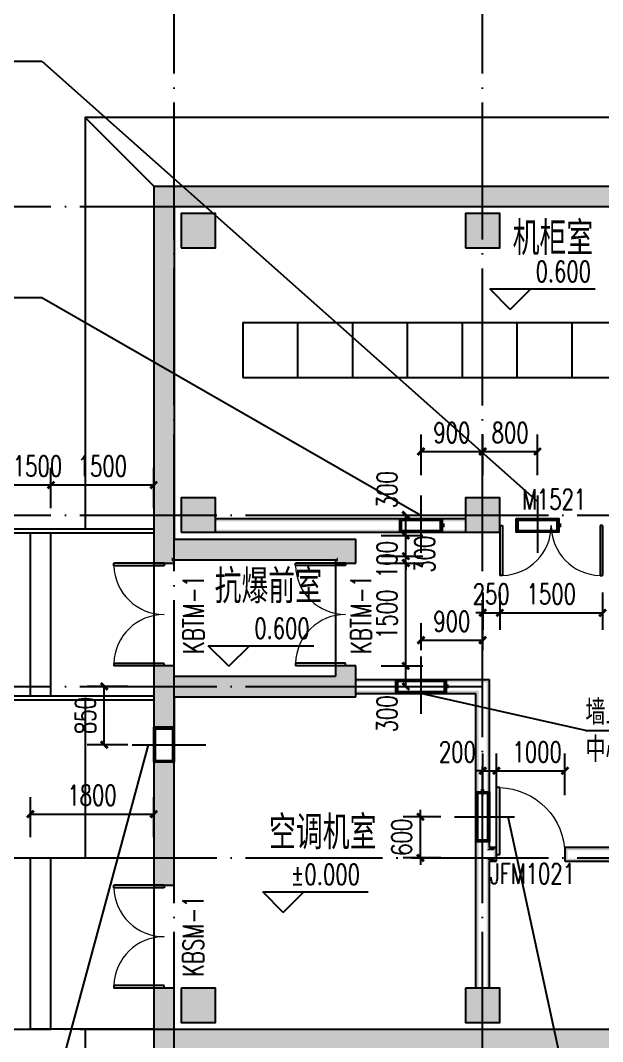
# Model space of a CAD drawing. Extents: x 5066963 to 5185393, y -485691 to -238129.
# Drawn here: x 5113101 to 5121597, y -390540 to -375643 of the extents above; entities that cross this region are included whole.
import ezdxf

# ---------------------------------------------------------------- set-up
doc = ezdxf.new("R2010")
doc.units = 0
doc.header["$LTSCALE"] = 1000
doc.header["$MEASUREMENT"] = 0
doc.linetypes.add('DOTE', pattern=[2.42, 2, -0.2, 0.02, -0.2])
doc.layers.get('0').update_dxf_attribs({"linetype": 'CONTINUOUS'})
doc.layers.get('Defpoints').update_dxf_attribs({"linetype": 'CONTINUOUS'})
for name, color, linetype in [('COLUMN', 9, 'CONTINUOUS'), ('DIM_ELEV', 3, 'CONTINUOUS'), ('DOTE', 252, 'CONTINUOUS'), ('PUB_DIM', 3, 'CONTINUOUS'), ('PUB_HATCH', 8, 'CONTINUOUS'), ('PUB_TEXT', 7, 'CONTINUOUS'), ('PUB_WALL', 9, 'CONTINUOUS'), ('STAIR', 5, 'CONTINUOUS'), ('WALL', 2, 'CONTINUOUS'), ('WINDOW', 4, 'CONTINUOUS'), ('WINDOW_TEXT', 7, 'CONTINUOUS')]:
    doc.layers.add(name, color=color, linetype=linetype)
doc.styles.add('_HZTXT', font='txt.shx', dxfattribs={"width": 0.8, "bigfont": 'HZTXT.shx'})
doc.styles.add('_TCH_DIM', font='SIMPLEX', dxfattribs={"bigfont": 'GBCBIG'})
doc.styles.add('_TCH_DIM_T3', font='SIMPLEX', dxfattribs={"width": 0.705882, "bigfont": 'GBCBIG'})
doc.styles.add('_TCH_WINDOW', font='SIMPLEX', dxfattribs={"height": 3.5, "bigfont": 'GBCBIG'})
doc.dimstyles.new('_TCH_ARCH&&100', dxfattribs={"dimtxt": 297.5, "dimasz": 100, "dimexe": 250, "dimexo": 300, "dimgap": 126.25, "dimtad": 1, "dimdec": 0, "dimzin": 0, "dimdsep": 46, "dimtxsty": '_TCH_DIM_T3', "dimblk": 'ARCHTICK', "dimcen": 0.09, "dimclrt": 7, "dimazin": 2, "dimtfac": 1, "dimtdec": 0, "dimtix": 1, "dimtmove": 2, "dimatfit": 3, "dimfxl": 0, "dimtolj": 1, "dimtzin": 0, "dimarcsym": 0})

# ---------------------------------------------------------------- blocks, each defined once
blk = doc.blocks.new('_ArchTick')
at = {"color": 0, "linetype": 'ByBlock', "const_width": 0.4}
blk.add_lwpolyline([(-0.5, -0.5), (0.5, 0.5)], dxfattribs=at)
blk = doc.blocks.new('*D42')
at = {"layer": 'Defpoints', "color": 0}
for p in [(5114325, -385360), (5114970, -385360), (5114970, -386210)]:
    blk.add_point(p, dxfattribs=at)
at = {"layer": 'PUB_DIM', "color": 0, "lineweight": -2}
for p, q in [((5114670, -385360), (5114075, -385360)), ((5114325, -386210), (5114325, -385360)), ((5114670, -386210), (5114075, -386210))]:
    blk.add_line(p, q, dxfattribs=at)
at = {"layer": 'PUB_DIM', "color": 0, "lineweight": -2, "xscale": 100, "yscale": 100, "zscale": 100}
for p, rotation in [((5114325, -385360), 90), ((5114325, -386210), 270)]:
    blk.add_blockref('_ArchTick', p, dxfattribs=dict(at, rotation=rotation))
at = {"layer": 'PUB_DIM', "color": 7, "insert": (5114050, -385785), "char_height": 297.5, "attachment_point": 5, "rotation": 90, "style": '_TCH_DIM_T3'}
blk.add_mtext('\\A1;850', dxfattribs=at)
blk = doc.blocks.new('*D43')
at = {"layer": 'Defpoints', "color": 0}
for p in [(5118939, -387260), (5119535, -387260), (5119535, -387860)]:
    blk.add_point(p, dxfattribs=at)
at = {"layer": 'PUB_DIM', "color": 0, "lineweight": -2}
for p, q in [((5118939, -387260), (5118939, -387160)), ((5119235, -387260), (5118689, -387260)), ((5118939, -387860), (5118939, -387260)), ((5119235, -387860), (5118689, -387860)), ((5118939, -387860), (5118939, -387960))]:
    blk.add_line(p, q, dxfattribs=at)
at = {"layer": 'PUB_DIM', "color": 0, "lineweight": -2, "xscale": 100, "yscale": 100, "zscale": 100}
for p, rotation in [((5118939, -387260), 270), ((5118939, -387860), 90)]:
    blk.add_blockref('_ArchTick', p, dxfattribs=dict(at, rotation=rotation))
at = {"layer": 'PUB_DIM', "color": 7, "insert": (5118664, -387560), "char_height": 297.5, "attachment_point": 5, "rotation": 90, "style": '_TCH_DIM_T3'}
blk.add_mtext('\\A1;600', dxfattribs=at)
blk = doc.blocks.new('*D44')
at = {"layer": 'Defpoints', "color": 0}
for p in [(5119847, -384684), (5118947, -385130), (5119847, -385130)]:
    blk.add_point(p, dxfattribs=at)
at = {"layer": 'PUB_DIM', "color": 0, "lineweight": -2}
for p, q in [((5118947, -384830), (5118947, -384434)), ((5119847, -384830), (5119847, -384434)), ((5118947, -384684), (5119847, -384684))]:
    blk.add_line(p, q, dxfattribs=at)
at = {"layer": 'PUB_DIM', "color": 0, "lineweight": -2, "xscale": 100, "yscale": 100, "zscale": 100, "rotation": 180}
blk.add_blockref('_ArchTick', (5118947, -384684), dxfattribs=at)
at = {"layer": 'PUB_DIM', "color": 0, "lineweight": -2, "xscale": 100, "yscale": 100, "zscale": 100}
blk.add_blockref('_ArchTick', (5119847, -384684), dxfattribs=at)
at = {"layer": 'PUB_DIM', "color": 7, "insert": (5119397, -384409), "char_height": 297.5, "attachment_point": 5, "style": '_TCH_DIM_T3'}
blk.add_mtext('\\A1;900', dxfattribs=at)
blk = doc.blocks.new('*D45')
at = {"layer": 'Defpoints', "color": 0}
for p in [(5119847, -381932), (5118947, -382575), (5119847, -382575)]:
    blk.add_point(p, dxfattribs=at)
at = {"layer": 'PUB_DIM', "color": 0, "lineweight": -2}
for p, q in [((5118947, -382275), (5118947, -381682)), ((5119847, -382275), (5119847, -381682)), ((5118947, -381932), (5119847, -381932))]:
    blk.add_line(p, q, dxfattribs=at)
at = {"layer": 'PUB_DIM', "color": 0, "lineweight": -2, "xscale": 100, "yscale": 100, "zscale": 100, "rotation": 180}
blk.add_blockref('_ArchTick', (5118947, -381932), dxfattribs=at)
at = {"layer": 'PUB_DIM', "color": 0, "lineweight": -2, "xscale": 100, "yscale": 100, "zscale": 100}
blk.add_blockref('_ArchTick', (5119847, -381932), dxfattribs=at)
at = {"layer": 'PUB_DIM', "color": 7, "insert": (5119397, -381657), "char_height": 297.5, "attachment_point": 5, "style": '_TCH_DIM_T3'}
blk.add_mtext('\\A1;900', dxfattribs=at)
blk = doc.blocks.new('*D46')
at = {"layer": 'Defpoints', "color": 0}
for p in [(5120647, -381932), (5119847, -382575), (5120647, -382575)]:
    blk.add_point(p, dxfattribs=at)
at = {"layer": 'PUB_DIM', "color": 0, "lineweight": -2}
for p, q in [((5119847, -382275), (5119847, -381682)), ((5120647, -382275), (5120647, -381682)), ((5119847, -381932), (5120647, -381932))]:
    blk.add_line(p, q, dxfattribs=at)
at = {"layer": 'PUB_DIM', "color": 0, "lineweight": -2, "xscale": 100, "yscale": 100, "zscale": 100, "rotation": 180}
blk.add_blockref('_ArchTick', (5119847, -381932), dxfattribs=at)
at = {"layer": 'PUB_DIM', "color": 0, "lineweight": -2, "xscale": 100, "yscale": 100, "zscale": 100}
blk.add_blockref('_ArchTick', (5120647, -381932), dxfattribs=at)
at = {"layer": 'PUB_DIM', "color": 7, "insert": (5120247, -381657), "char_height": 297.5, "attachment_point": 5, "style": '_TCH_DIM_T3'}
blk.add_mtext('\\A1;800', dxfattribs=at)
blk = doc.blocks.new('*D56')
at = {"layer": 'Defpoints', "color": 0}
for p in [(5121047, -386589), (5120047, -387245), (5121047, -387245)]:
    blk.add_point(p, dxfattribs=at)
at = {"layer": 'PUB_DIM', "color": 0, "lineweight": -2}
for p, q in [((5120047, -386945), (5120047, -386339)), ((5121047, -386945), (5121047, -386339)), ((5120047, -386589), (5121047, -386589))]:
    blk.add_line(p, q, dxfattribs=at)
at = {"layer": 'PUB_DIM', "color": 0, "lineweight": -2, "xscale": 100, "yscale": 100, "zscale": 100, "rotation": 180}
blk.add_blockref('_ArchTick', (5120047, -386589), dxfattribs=at)
at = {"layer": 'PUB_DIM', "color": 0, "lineweight": -2, "xscale": 100, "yscale": 100, "zscale": 100}
blk.add_blockref('_ArchTick', (5121047, -386589), dxfattribs=at)
at = {"layer": 'PUB_DIM', "color": 7, "insert": (5120642, -386314), "char_height": 297.5, "attachment_point": 5, "style": '_TCH_DIM_T3'}
blk.add_mtext('\\A1;1000', dxfattribs=at)
blk = doc.blocks.new('*D57')
at = {"layer": 'Defpoints', "color": 0}
for p in [(5120047, -386589), (5119847, -387245), (5120047, -387245)]:
    blk.add_point(p, dxfattribs=at)
at = {"layer": 'PUB_DIM', "color": 0, "lineweight": -2}
for p, q in [((5119847, -386945), (5119847, -386339)), ((5120047, -386945), (5120047, -386339)), ((5119847, -386589), (5119747, -386589)), ((5119847, -386589), (5120047, -386589)), ((5120047, -386589), (5120147, -386589))]:
    blk.add_line(p, q, dxfattribs=at)
at = {"layer": 'PUB_DIM', "color": 0, "lineweight": -2, "xscale": 100, "yscale": 100, "zscale": 100}
blk.add_blockref('_ArchTick', (5119847, -386589), dxfattribs=at)
at = {"layer": 'PUB_DIM', "color": 0, "lineweight": -2, "xscale": 100, "yscale": 100, "zscale": 100, "rotation": 180}
blk.add_blockref('_ArchTick', (5120047, -386589), dxfattribs=at)
at = {"layer": 'PUB_DIM', "color": 7, "insert": (5119477, -386314), "char_height": 297.5, "attachment_point": 5, "style": '_TCH_DIM_T3'}
blk.add_mtext('\\A1;200', dxfattribs=at)
blk = doc.blocks.new('$DorLib2D$00000001')
for p, q in [((0.45, 0.975), (0.5, 0.975)), ((0.45, 0), (0.45, 0.975)), ((0.5, 0), (0.5, 0.975)), ((0.5, 0), (0.45, 0))]:
    blk.add_line(p, q)
at = {"lineweight": 13}
blk.add_arc((0.475, 0), 0.975, 91.4693, 180, dxfattribs=at)
blk = doc.blocks.new('*D105')
at = {"layer": 'Defpoints', "color": 0}
for p in [(5119847, -383687), (5120097, -383687), (5120097, -384285)]:
    blk.add_point(p, dxfattribs=at)
at = {"layer": 'PUB_DIM', "color": 0, "lineweight": -2}
for p, q in [((5119847, -383987), (5119847, -384535)), ((5120097, -383987), (5120097, -384535)), ((5119847, -384285), (5119747, -384285)), ((5119847, -384285), (5120097, -384285)), ((5120097, -384285), (5120197, -384285))]:
    blk.add_line(p, q, dxfattribs=at)
at = {"layer": 'PUB_DIM', "color": 0, "lineweight": -2, "xscale": 100, "yscale": 100, "zscale": 100}
blk.add_blockref('_ArchTick', (5119847, -384285), dxfattribs=at)
at = {"layer": 'PUB_DIM', "color": 0, "lineweight": -2, "xscale": 100, "yscale": 100, "zscale": 100, "rotation": 180}
blk.add_blockref('_ArchTick', (5120097, -384285), dxfattribs=at)
at = {"layer": 'PUB_DIM', "color": 7, "insert": (5119972, -384010), "char_height": 297.5, "attachment_point": 5, "style": '_TCH_DIM_T3'}
blk.add_mtext('\\A1;250', dxfattribs=at)
blk = doc.blocks.new('*D106')
at = {"layer": 'Defpoints', "color": 0}
for p in [(5120097, -383687), (5121597, -383687), (5121597, -384285)]:
    blk.add_point(p, dxfattribs=at)
at = {"layer": 'PUB_DIM', "color": 0, "lineweight": -2}
for p, q in [((5120097, -383987), (5120097, -384535)), ((5121597, -383987), (5121597, -384535)), ((5120097, -384285), (5121597, -384285))]:
    blk.add_line(p, q, dxfattribs=at)
at = {"layer": 'PUB_DIM', "color": 0, "lineweight": -2, "xscale": 100, "yscale": 100, "zscale": 100, "rotation": 180}
blk.add_blockref('_ArchTick', (5120097, -384285), dxfattribs=at)
at = {"layer": 'PUB_DIM', "color": 0, "lineweight": -2, "xscale": 100, "yscale": 100, "zscale": 100}
blk.add_blockref('_ArchTick', (5121597, -384285), dxfattribs=at)
at = {"layer": 'PUB_DIM', "color": 7, "insert": (5120847, -384010), "char_height": 297.5, "attachment_point": 5, "style": '_TCH_DIM_T3'}
blk.add_mtext('\\A1;1500', dxfattribs=at)
blk = doc.blocks.new('*D107')
at = {"layer": 'Defpoints', "color": 0}
for p in [(5118068, -385059), (5118725, -385059), (5118068, -385360)]:
    blk.add_point(p, dxfattribs=at)
at = {"layer": 'PUB_DIM', "color": 0, "lineweight": -2}
for p, q in [((5118368, -385059), (5118975, -385059)), ((5118725, -385360), (5118725, -385059)), ((5118368, -385360), (5118975, -385360))]:
    blk.add_line(p, q, dxfattribs=at)
at = {"layer": 'PUB_DIM', "color": 0, "lineweight": -2, "xscale": 100, "yscale": 100, "zscale": 100}
for p, rotation in [((5118725, -385059), 90), ((5118725, -385360), 270)]:
    blk.add_blockref('_ArchTick', p, dxfattribs=dict(at, rotation=rotation))
at = {"layer": 'PUB_DIM', "color": 7, "insert": (5118450, -385760), "char_height": 297.5, "attachment_point": 5, "rotation": 90, "style": '_TCH_DIM_T3'}
blk.add_mtext('\\A1;300', dxfattribs=at)
blk = doc.blocks.new('*D108')
at = {"layer": 'Defpoints', "color": 0}
for p in [(5118068, -383559), (5118725, -383559), (5118068, -385059)]:
    blk.add_point(p, dxfattribs=at)
at = {"layer": 'PUB_DIM', "color": 0, "lineweight": -2}
for p, q in [((5118368, -383559), (5118975, -383559)), ((5118725, -385059), (5118725, -383559)), ((5118368, -385059), (5118975, -385059))]:
    blk.add_line(p, q, dxfattribs=at)
at = {"layer": 'PUB_DIM', "color": 0, "lineweight": -2, "xscale": 100, "yscale": 100, "zscale": 100}
for p, rotation in [((5118725, -383559), 90), ((5118725, -385059), 270)]:
    blk.add_blockref('_ArchTick', p, dxfattribs=dict(at, rotation=rotation))
at = {"layer": 'PUB_DIM', "color": 7, "insert": (5118450, -384309), "char_height": 297.5, "attachment_point": 5, "rotation": 90, "style": '_TCH_DIM_T3'}
blk.add_mtext('\\A1;1500', dxfattribs=at)
blk = doc.blocks.new('*D109')
at = {"layer": 'Defpoints', "color": 0}
for p in [(5118068, -383459), (5118068, -383559), (5118725, -383459)]:
    blk.add_point(p, dxfattribs=at)
at = {"layer": 'PUB_DIM', "color": 0, "lineweight": -2}
for p, q in [((5118725, -383459), (5118725, -383359)), ((5118368, -383459), (5118975, -383459)), ((5118368, -383559), (5118975, -383559)), ((5118725, -383559), (5118725, -383459)), ((5118725, -383559), (5118725, -383659))]:
    blk.add_line(p, q, dxfattribs=at)
at = {"layer": 'PUB_DIM', "color": 0, "lineweight": -2, "xscale": 100, "yscale": 100, "zscale": 100}
for p, rotation in [((5118725, -383459), 270), ((5118725, -383559), 90)]:
    blk.add_blockref('_ArchTick', p, dxfattribs=dict(at, rotation=rotation))
at = {"layer": 'PUB_DIM', "color": 7, "insert": (5118450, -383509), "char_height": 297.5, "attachment_point": 5, "rotation": 90, "style": '_TCH_DIM_T3'}
blk.add_mtext('\\A1;100', dxfattribs=at)
blk = doc.blocks.new('*D110')
at = {"layer": 'Defpoints', "color": 0}
for p in [(5118068, -383159), (5118725, -383159), (5118068, -383459)]:
    blk.add_point(p, dxfattribs=at)
at = {"layer": 'PUB_DIM', "color": 0, "lineweight": -2}
for p, q in [((5118368, -383159), (5118975, -383159)), ((5118725, -383459), (5118725, -383159)), ((5118368, -383459), (5118975, -383459))]:
    blk.add_line(p, q, dxfattribs=at)
at = {"layer": 'PUB_DIM', "color": 0, "lineweight": -2, "xscale": 100, "yscale": 100, "zscale": 100}
for p, rotation in [((5118725, -383159), 90), ((5118725, -383459), 270)]:
    blk.add_blockref('_ArchTick', p, dxfattribs=dict(at, rotation=rotation))
at = {"layer": 'PUB_DIM', "color": 7, "insert": (5119000, -383430), "char_height": 297.5, "attachment_point": 5, "rotation": 90, "style": '_TCH_DIM_T3'}
blk.add_mtext('\\A1;300', dxfattribs=at)
blk = doc.blocks.new('*D111')
at = {"layer": 'Defpoints', "color": 0}
for p in [(5118068, -382859), (5118725, -382859), (5118068, -383159)]:
    blk.add_point(p, dxfattribs=at)
at = {"layer": 'PUB_DIM', "color": 0, "lineweight": -2}
for p, q in [((5118368, -382859), (5118975, -382859)), ((5118725, -383159), (5118725, -382859)), ((5118368, -383159), (5118975, -383159))]:
    blk.add_line(p, q, dxfattribs=at)
at = {"layer": 'PUB_DIM', "color": 0, "lineweight": -2, "xscale": 100, "yscale": 100, "zscale": 100}
for p, rotation in [((5118725, -382859), 90), ((5118725, -383159), 270)]:
    blk.add_blockref('_ArchTick', p, dxfattribs=dict(at, rotation=rotation))
at = {"layer": 'PUB_DIM', "color": 7, "insert": (5118450, -382489), "char_height": 297.5, "attachment_point": 5, "rotation": 90, "style": '_TCH_DIM_T3'}
blk.add_mtext('\\A1;300', dxfattribs=at)
blk = doc.blocks.new('*D113')
at = {"layer": 'Defpoints', "color": 0}
for p in [(5115047, -387222), (5113247, -387860), (5115047, -387860)]:
    blk.add_point(p, dxfattribs=at)
at = {"layer": 'PUB_DIM', "color": 0, "lineweight": -2}
for p, q in [((5113247, -387560), (5113247, -386972)), ((5115047, -387560), (5115047, -386972)), ((5113247, -387222), (5115047, -387222))]:
    blk.add_line(p, q, dxfattribs=at)
at = {"layer": 'PUB_DIM', "color": 0, "lineweight": -2, "xscale": 100, "yscale": 100, "zscale": 100, "rotation": 180}
blk.add_blockref('_ArchTick', (5113247, -387222), dxfattribs=at)
at = {"layer": 'PUB_DIM', "color": 0, "lineweight": -2, "xscale": 100, "yscale": 100, "zscale": 100}
blk.add_blockref('_ArchTick', (5115047, -387222), dxfattribs=at)
at = {"layer": 'PUB_DIM', "color": 7, "insert": (5114147, -386947), "char_height": 297.5, "attachment_point": 5, "style": '_TCH_DIM_T3'}
blk.add_mtext('\\A1;1800', dxfattribs=at)
blk = doc.blocks.new('*D116')
at = {"layer": 'Defpoints', "color": 0}
for p in [(5113547, -382420), (5112047, -383059), (5113547, -383059)]:
    blk.add_point(p, dxfattribs=at)
at = {"layer": 'PUB_DIM', "color": 0, "lineweight": -2}
for p, q in [((5112047, -382759), (5112047, -382170)), ((5113547, -382759), (5113547, -382170)), ((5112047, -382420), (5111947, -382420)), ((5112047, -382420), (5113547, -382420)), ((5113547, -382420), (5113647, -382420))]:
    blk.add_line(p, q, dxfattribs=at)
at = {"layer": 'PUB_DIM', "color": 0, "lineweight": -2, "xscale": 100, "yscale": 100, "zscale": 100}
blk.add_blockref('_ArchTick', (5112047, -382420), dxfattribs=at)
at = {"layer": 'PUB_DIM', "color": 0, "lineweight": -2, "xscale": 100, "yscale": 100, "zscale": 100, "rotation": 180}
blk.add_blockref('_ArchTick', (5113547, -382420), dxfattribs=at)
at = {"layer": 'PUB_DIM', "color": 7, "insert": (5112797, -382145), "char_height": 297.5, "attachment_point": 5, "style": '_TCH_DIM_T3'}
blk.add_mtext('\\A1;300x5=1500', dxfattribs=at)
blk = doc.blocks.new('*D117')
at = {"layer": 'Defpoints', "color": 0}
for p in [(5115047, -382420), (5113547, -383059), (5115047, -383059)]:
    blk.add_point(p, dxfattribs=at)
at = {"layer": 'PUB_DIM', "color": 0, "lineweight": -2}
for p, q in [((5113547, -382759), (5113547, -382170)), ((5115047, -382759), (5115047, -382170)), ((5113547, -382420), (5115047, -382420))]:
    blk.add_line(p, q, dxfattribs=at)
at = {"layer": 'PUB_DIM', "color": 0, "lineweight": -2, "xscale": 100, "yscale": 100, "zscale": 100, "rotation": 180}
blk.add_blockref('_ArchTick', (5113547, -382420), dxfattribs=at)
at = {"layer": 'PUB_DIM', "color": 0, "lineweight": -2, "xscale": 100, "yscale": 100, "zscale": 100}
blk.add_blockref('_ArchTick', (5115047, -382420), dxfattribs=at)
at = {"layer": 'PUB_DIM', "color": 7, "insert": (5114297, -382145), "char_height": 297.5, "attachment_point": 5, "style": '_TCH_DIM_T3'}
blk.add_mtext('\\A1;1500', dxfattribs=at)
blk = doc.blocks.new('$DorLib2D$00000002')
for p, q in [((-0.5, 0), (-0.5, 0.4875)), ((-0.475, 0.4875), (-0.5, 0.4875)), ((-0.475, 0), (-0.475, 0.4875)), ((0.475, 0), (0.475, 0.4875)), ((0.475, 0.4875), (0.5, 0.4875)), ((0.5, 0), (0.5, 0.4875)), ((-0.5, 0), (-0.475, 0)), ((0.5, 0), (0.475, 0))]:
    blk.add_line(p, q)
at = {"lineweight": 13}
for centre, start, end in [((-0.4875, 0), 0, 88.53072), ((0.4875, 0), 91.46928, 180)]:
    blk.add_arc(centre, 0.4875, start, end, dxfattribs=at)
blk = doc.blocks.new('_FZH')
blk.add_lwpolyline([(-0.5, -0.5), (0.5, -0.5), (0.5, 0.5), (-0.5, 0.5)], close=True)
at = {"layer": 'PUB_HATCH'}
blk.add_solid([(-0.5, -0.5), (0.5, -0.5), (-0.5, 0.5), (0.5, 0.5)], dxfattribs=at)

msp = doc.modelspace()

# ---------------------------------------------------------------- hatches: boundary and pattern name
at = {"layer": 'PUB_HATCH'}
for points in [[(5115346.8, -378359.9), (5115046.8, -378059.9), (5115046.8, -383309.9), (5115086.8, -383309.9), (5115246.8, -383343.2), (5115306.8, -383249.9), (5115346.8, -383209.9)], [(5115046.8, -378059.9), (5115346.8, -378359.9), (5127346.8, -378359.9), (5127646.8, -378059.9)], [(5115246.8, -383343.2), (5115306.8, -383469.9), (5115346.8, -383509.9), (5117696.8, -383509.9), (5117996.8, -383209.9), (5115346.8, -383209.9), (5115306.8, -383249.9)], [(5117996.8, -383209.9), (5117696.8, -383509.9), (5117696.8, -383559.3), (5117996.8, -383559.3)], [(5115086.8, -383309.9), (5115046.8, -383309.9), (5115046.8, -383559.9), (5115346.8, -383559.9), (5115346.8, -383509.9), (5115306.8, -383469.9), (5115246.8, -383343.2)], [(5115306.8, -385249.9), (5115346.8, -385209.9), (5115346.8, -385059.9), (5115046.8, -385059.9), (5115046.8, -385359.9), (5115246.8, -385359.9)], [(5117696.8, -385209.9), (5117996.8, -385509.9), (5117996.8, -385059.3), (5117696.8, -385059.3)], [(5115246.8, -385359.9), (5115306.8, -385469.9), (5115346.8, -385509.9), (5117996.8, -385509.9), (5117696.8, -385209.9), (5115346.8, -385209.9), (5115306.8, -385249.9)], [(5115246.8, -385359.9), (5115046.8, -385359.9), (5115046.8, -385953.6), (5115346.8, -385953.6), (5115346.8, -385509.9), (5115306.8, -385469.9)], [(5115046.8, -386466.1), (5115046.8, -388259.9), (5115346.8, -388259.9), (5115346.8, -386466.1)], [(5115046.8, -390659.9), (5115346.8, -390359.9), (5115346.8, -389759.9), (5115046.8, -389759.9)], [(5115346.8, -390359.9), (5115046.8, -390659.9), (5124846.8, -390659.9), (5124846.8, -390459.9), (5124736.8, -390399.9), (5124696.8, -390359.9)]]:
    msp.add_hatch(color=256, dxfattribs=at).paths.add_polyline_path(points)
at = {"layer": 'PUB_WALL'}
for points in [[(5115046.8, -378059.9), (5115046.8, -383309.9), (5115086.8, -383309.9), (5115086.8, -378099.9)], [(5115046.8, -378059.9), (5127646.8, -378059.9), (5127606.8, -378099.9), (5115086.8, -378099.9)], [(5115346.8, -378359.9), (5115346.8, -383209.9), (5115306.8, -383249.9), (5115306.8, -378319.9)], [(5115346.8, -378359.9), (5127346.8, -378359.9), (5127386.8, -378319.9), (5115306.8, -378319.9)], [(5115946.8, -378459.9), (5115446.8, -378459.9), (5115486.8, -378499.9), (5115906.8, -378499.9)], [(5115446.8, -378459.9), (5115446.8, -378959.9), (5115486.8, -378919.9), (5115486.8, -378499.9)], [(5115946.8, -378959.9), (5115946.8, -378459.9), (5115906.8, -378499.9), (5115906.8, -378919.9)], [(5120096.8, -378459.9), (5119596.8, -378459.9), (5119636.8, -378499.9), (5120056.8, -378499.9)], [(5119596.8, -378459.9), (5119596.8, -378959.9), (5119636.8, -378919.9), (5119636.8, -378499.9)], [(5120096.8, -378959.9), (5120096.8, -378459.9), (5120056.8, -378499.9), (5120056.8, -378919.9)], [(5115446.8, -378959.9), (5115946.8, -378959.9), (5115906.8, -378919.9), (5115486.8, -378919.9)], [(5119596.8, -378959.9), (5120096.8, -378959.9), (5120056.8, -378919.9), (5119636.8, -378919.9)], [(5115946.8, -382609.9), (5115446.8, -382609.9), (5115486.8, -382649.9), (5115906.8, -382649.9)], [(5115446.8, -382609.9), (5115446.8, -383109.9), (5115486.8, -383069.9), (5115486.8, -382649.9)], [(5115946.8, -383109.9), (5115946.8, -382609.9), (5115906.8, -382649.9), (5115906.8, -383069.9)], [(5120096.8, -382609.9), (5119596.8, -382609.9), (5119636.8, -382649.9), (5120056.8, -382649.9)], [(5119596.8, -382609.9), (5119596.8, -383109.9), (5119636.8, -383069.9), (5119636.8, -382649.9)], [(5120096.8, -383109.9), (5120096.8, -382609.9), (5120056.8, -382649.9), (5120056.8, -383069.9)], [(5119596.8, -382949.9), (5119596.8, -382909.9), (5115946.8, -382909.9), (5115946.8, -382949.9)], [(5115446.8, -383109.9), (5115946.8, -383109.9), (5115906.8, -383069.9), (5115486.8, -383069.9)], [(5119596.8, -383109.9), (5119596.8, -383069.9), (5115946.8, -383069.9), (5115946.8, -383109.9)], [(5119596.8, -383109.9), (5120096.8, -383109.9), (5120056.8, -383069.9), (5119636.8, -383069.9)], [(5115346.8, -383209.9), (5117996.8, -383209.9), (5117956.8, -383249.9), (5115306.8, -383249.9)], [(5117996.8, -383559.3), (5117996.8, -383209.9), (5117956.8, -383249.9), (5117956.8, -383519.3)], [(5115046.8, -383309.9), (5115046.8, -383559.9), (5115086.8, -383519.9), (5115086.8, -383309.9)], [(5115046.8, -383559.9), (5115346.8, -383559.9), (5115306.8, -383519.9), (5115086.8, -383519.9)], [(5115346.8, -383559.9), (5115346.8, -383509.9), (5115306.8, -383469.9), (5115306.8, -383519.9)], [(5115346.8, -383509.9), (5117696.8, -383509.9), (5117736.8, -383469.9), (5115306.8, -383469.9)], [(5117696.8, -383509.9), (5117696.8, -383559.3), (5117736.8, -383519.3), (5117736.8, -383469.9)], [(5117696.8, -383559.3), (5117996.8, -383559.3), (5117956.8, -383519.3), (5117736.8, -383519.3)], [(5115346.8, -385059.9), (5115046.8, -385059.9), (5115086.8, -385099.9), (5115306.8, -385099.9)], [(5115046.8, -385059.9), (5115046.8, -385359.9), (5115086.8, -385359.9), (5115086.8, -385099.9)], [(5115346.8, -385209.9), (5115346.8, -385059.9), (5115306.8, -385099.9), (5115306.8, -385249.9)], [(5117996.8, -385059.3), (5117696.8, -385059.3), (5117736.8, -385099.3), (5117956.8, -385099.3)], [(5117696.8, -385059.3), (5117696.8, -385209.9), (5117736.8, -385249.9), (5117736.8, -385099.3)], [(5117996.8, -385509.9), (5117996.8, -385059.3), (5117956.8, -385099.3), (5117956.8, -385469.9)], [(5115346.8, -385209.9), (5117696.8, -385209.9), (5117736.8, -385249.9), (5115306.8, -385249.9)], [(5115046.8, -385359.9), (5115046.8, -385953.6), (5115086.8, -385953.6), (5115086.8, -385359.9)], [(5117996.8, -385259.9), (5119946.8, -385259.9), (5119906.8, -385299.9), (5117996.8, -385299.9)], [(5119946.8, -387710.2), (5119946.8, -385259.9), (5119906.8, -385299.9), (5119906.8, -387750.2)], [(5115346.8, -385509.9), (5115346.8, -385953.6), (5115306.8, -385953.6), (5115306.8, -385469.9)], [(5115346.8, -385509.9), (5117996.8, -385509.9), (5117956.8, -385469.9), (5115306.8, -385469.9)], [(5117996.8, -385459.9), (5119746.8, -385459.9), (5119786.8, -385419.9), (5117996.8, -385419.9)], [(5119746.8, -387810.2), (5119746.8, -385459.9), (5119786.8, -385419.9), (5119786.8, -387810.2)], [(5115346.8, -385953.6), (5115046.8, -385953.6), (5115046.8, -385913.6), (5115346.8, -385913.6)], [(5115046.8, -386466.1), (5115046.8, -388259.9), (5115086.8, -388219.9), (5115086.8, -386506.1)], [(5115346.8, -386466.1), (5115046.8, -386466.1), (5115086.8, -386506.1), (5115306.8, -386506.1)], [(5115346.8, -388259.9), (5115346.8, -386466.1), (5115306.8, -386506.1), (5115306.8, -388219.9)], [(5120046.8, -387710.2), (5119946.8, -387710.2), (5119906.8, -387750.2), (5120006.8, -387750.2)], [(5120046.8, -387910.2), (5120046.8, -387710.2), (5120006.8, -387750.2), (5120006.8, -387870.2)], [(5124696.8, -387710.2), (5121046.8, -387710.2), (5121086.8, -387750.2), (5124696.8, -387750.2)], [(5121046.8, -387710.2), (5121046.8, -387910.2), (5121086.8, -387870.2), (5121086.8, -387750.2)], [(5119746.8, -389759.9), (5119786.8, -389759.9), (5119786.8, -387810.2), (5119746.8, -387810.2)], [(5119906.8, -389759.9), (5119946.8, -389759.9), (5119946.8, -387910.2), (5119906.8, -387870.2)], [(5119946.8, -387910.2), (5120046.8, -387910.2), (5120006.8, -387870.2), (5119906.8, -387870.2)], [(5121046.8, -387910.2), (5124696.8, -387910.2), (5124696.8, -387870.2), (5121086.8, -387870.2)], [(5115046.8, -388259.9), (5115346.8, -388259.9), (5115306.8, -388219.9), (5115086.8, -388219.9)], [(5115346.8, -389759.9), (5115046.8, -389759.9), (5115086.8, -389799.9), (5115306.8, -389799.9)], [(5115046.8, -389759.9), (5115046.8, -390659.9), (5115086.8, -390619.9), (5115086.8, -389799.9)], [(5115346.8, -390359.9), (5115346.8, -389759.9), (5115306.8, -389799.9), (5115306.8, -390399.9)], [(5115446.8, -389759.9), (5115446.8, -390259.9), (5115486.8, -390219.9), (5115486.8, -389799.9)], [(5115946.8, -389759.9), (5115446.8, -389759.9), (5115486.8, -389799.9), (5115906.8, -389799.9)], [(5115946.8, -390259.9), (5115946.8, -389759.9), (5115906.8, -389799.9), (5115906.8, -390219.9)], [(5119596.8, -389759.9), (5119596.8, -390259.9), (5119636.8, -390219.9), (5119636.8, -389799.9)], [(5120096.8, -389759.9), (5119596.8, -389759.9), (5119636.8, -389799.9), (5120056.8, -389799.9)], [(5120096.8, -390259.9), (5120096.8, -389759.9), (5120056.8, -389799.9), (5120056.8, -390219.9)], [(5115446.8, -390259.9), (5115946.8, -390259.9), (5115906.8, -390219.9), (5115486.8, -390219.9)], [(5119596.8, -390259.9), (5120096.8, -390259.9), (5120056.8, -390219.9), (5119636.8, -390219.9)], [(5115346.8, -390359.9), (5124696.8, -390359.9), (5124736.8, -390399.9), (5115306.8, -390399.9)]]:
    msp.add_hatch(color=0, dxfattribs=at).paths.add_polyline_path(points)

# ---------------------------------------------------------------- linework, layer by layer
at = {"color": 2}
for p, q in [((5116346.8, -380052), (5125146.8, -380052)), ((5116346.8, -380052), (5116346.8, -380852)), ((5117146.8, -380052), (5117146.8, -380852)), ((5117946.8, -380052), (5117946.8, -380852)), ((5118746.8, -380052), (5118746.8, -380852)), ((5119546.8, -380052), (5119546.8, -380852)), ((5120346.8, -380052), (5120346.8, -380852)), ((5121146.8, -380052), (5121146.8, -380852)), ((5116346.8, -380852), (5125146.8, -380852))]:
    msp.add_line(p, q, dxfattribs=at)
at = {"color": 6, "lineweight": 70}
for p, q in [((5119256.8, -383033.9), (5119256.8, -382981.9)), ((5119256.8, -382981.9), (5119256.8, -382981.9)), ((5120956.8, -383033.9), (5120956.8, -382981.9)), ((5120956.8, -382981.9), (5120956.8, -382981.9)), ((5119311.8, -385383.9), (5119311.8, -385331.9)), ((5119311.8, -385331.9), (5119311.8, -385331.9)), ((5119870.8, -386894.9), (5119818.8, -386894.9)), ((5119818.8, -386894.9), (5119818.8, -386894.9))]:
    msp.add_line(p, q, dxfattribs=at)
at = {"color": 0, "const_width": 40}
for points in [[(5118656.8, -382929.9), (5119236.8, -382929.9), (5119236.8, -383089.9), (5118656.8, -383089.9)], [(5120356.8, -382929.9), (5120936.8, -382929.9), (5120936.8, -383089.9), (5120356.8, -383089.9)], [(5118601.8, -385279.9), (5119291.8, -385279.9), (5119291.8, -385439.9), (5118601.8, -385439.9)], [(5115066.8, -385973.6), (5115326.8, -385973.6), (5115326.8, -386446.1), (5115066.8, -386446.1)], [(5119766.8, -387604.9), (5119766.8, -386914.9), (5119926.8, -386914.9), (5119926.8, -387604.9)]]:
    msp.add_lwpolyline(points, close=True, dxfattribs=at)
at = {"color": 0}
for points in [[(5118636.8, -382909.9), (5119256.8, -382909.9), (5119256.8, -383109.9), (5118636.8, -383109.9)], [(5120336.8, -382909.9), (5120956.8, -382909.9), (5120956.8, -383109.9), (5120336.8, -383109.9)], [(5118581.8, -385259.9), (5119311.8, -385259.9), (5119311.8, -385459.9), (5118581.8, -385459.9)], [(5115046.8, -385953.6), (5115346.8, -385953.6), (5115346.8, -386466.1), (5115046.8, -386466.1)], [(5119746.8, -387624.9), (5119746.8, -386894.9), (5119946.8, -386894.9), (5119946.8, -387624.9)]]:
    msp.add_lwpolyline(points, close=True, dxfattribs=at)
at = {"layer": 'DIM_ELEV', "color": 0}
for p, q in [((5120249.2, -379860.1), (5119949.2, -379560.1)), ((5119949.2, -379560.1), (5121489.4, -379560.1)), ((5120249.2, -379860.1), (5120549.2, -379560.1)), ((5116143.3, -385065.6), (5115843.3, -384765.6)), ((5115843.3, -384765.6), (5117383.5, -384765.6)), ((5116143.3, -385065.6), (5116443.3, -384765.6)), ((5116936.8, -388655.5), (5116636.8, -388355.5)), ((5116636.8, -388355.5), (5118177.1, -388355.5)), ((5116936.8, -388655.5), (5117236.8, -388355.5))]:
    msp.add_line(p, q, dxfattribs=at)
at = {"layer": 'DOTE', "linetype": 'DOTE'}
for p, q in [((5115346.8, -393359.9), (5115346.8, -375359.9)), ((5119846.8, -393359.9), (5119846.8, -375359.9)), ((5111546.8, -378359.9), (5131946.8, -378359.9)), ((5118946.8, -382574.7), (5118946.8, -383408.1)), ((5120646.8, -382574.7), (5120646.8, -383408.1)), ((5111546.8, -382859.9), (5131946.8, -382859.9)), ((5118946.8, -384924.7), (5118946.8, -385758.1)), ((5111546.8, -385359.9), (5119846.8, -385359.9)), ((5114732.4, -386209.9), (5115805.9, -386209.9)), ((5119437.3, -387259.9), (5120311.4, -387259.9)), ((5111546.8, -387859.9), (5131946.8, -387859.9)), ((5111546.8, -390359.9), (5131946.8, -390359.9))]:
    msp.add_line(p, q, dxfattribs=at)
at = {"layer": 'PUB_DIM'}
for p, q in [((5113415.5, -376236.4), (5120646.8, -382660.5)), ((5113415.5, -379685), (5118946.8, -382859.9)), ((5121346.4, -386001.5), (5118946.8, -385459.9)), ((5113270.9, -392475.6), (5114969.7, -386209.9)), ((5121346.4, -392475.6), (5120220.9, -387259.9))]:
    msp.add_line(p, q, dxfattribs=at)
for points in [[(5108831.4, -376236.4), (5113415.5, -376236.4), (5113415.5, -376236.4)], [(5108831.4, -379685), (5113415.5, -379685), (5113415.5, -379685)], [(5121346.4, -386001.5), (5125930.5, -386001.5), (5125930.5, -386001.5)]]:
    msp.add_lwpolyline(points, dxfattribs=at)
at = {"layer": 'STAIR'}
for p, q in [((5114046.8, -377059.9), (5115046.8, -378059.9)), ((5113246.8, -385499.8), (5113246.8, -383119.8)), ((5113546.8, -385499.8), (5113546.8, -383119.8)), ((5113546.8, -390359.9), (5113546.8, -387859.9))]:
    msp.add_line(p, q, dxfattribs=at)
for points in [[(5128646.8, -378509.7), (5128646.8, -377059.9), (5114046.8, -377059.9), (5114046.8, -383059.3)], [(5115046.8, -385559.8), (5112046.8, -385559.8), (5112046.8, -383059.8), (5115046.8, -383059.8)], [(5112046.8, -383119.8), (5115046.8, -383119.8)], [(5115046.8, -385499.8), (5112046.8, -385499.8)], [(5114046.8, -385559.3), (5114046.8, -387859.9)], [(5115046.8, -390359.9), (5113246.8, -390359.9), (5113246.8, -387859.9), (5115046.8, -387859.9)], [(5114046.8, -390359.9), (5114046.8, -391659.9), (5127346.8, -391659.9)]]:
    msp.add_lwpolyline(points, dxfattribs=at)
at = {"layer": 'WALL', "color": 0}
for p, q in [((5115046.8, -378059.9), (5115046.8, -383309.9)), ((5115046.8, -378059.9), (5127646.8, -378059.9)), ((5115346.8, -378359.9), (5115346.8, -383209.9)), ((5115346.8, -378359.9), (5127346.8, -378359.9)), ((5115946.8, -382909.9), (5119596.8, -382909.9)), ((5115946.8, -383109.9), (5119596.8, -383109.9)), ((5115346.8, -383209.9), (5117996.8, -383209.9)), ((5117996.8, -383559.3), (5117996.8, -383209.9)), ((5115046.8, -383309.9), (5115046.8, -383559.9)), ((5115046.8, -383559.9), (5115346.8, -383559.9)), ((5115346.8, -383559.9), (5115346.8, -383509.9)), ((5115346.8, -383509.9), (5117696.8, -383509.9)), ((5117696.8, -383509.9), (5117696.8, -383559.3)), ((5117696.8, -383559.3), (5117996.8, -383559.3)), ((5115346.8, -385059.9), (5115046.8, -385059.9)), ((5115046.8, -385059.9), (5115046.8, -385359.9)), ((5115346.8, -385209.9), (5115346.8, -385059.9)), ((5117996.8, -385059.3), (5117696.8, -385059.3)), ((5117696.8, -385059.3), (5117696.8, -385209.9)), ((5117996.8, -385509.9), (5117996.8, -385059.3)), ((5115346.8, -385209.9), (5117696.8, -385209.9)), ((5115046.8, -385359.9), (5115046.8, -385953.6)), ((5117996.8, -385259.9), (5119946.8, -385259.9)), ((5119946.8, -387710.2), (5119946.8, -385259.9)), ((5115346.8, -385509.9), (5115346.8, -385953.6)), ((5115346.8, -385509.9), (5117996.8, -385509.9)), ((5117996.8, -385459.9), (5119746.8, -385459.9)), ((5119746.8, -387810.2), (5119746.8, -385459.9)), ((5115346.8, -385953.6), (5115046.8, -385953.6)), ((5115046.8, -386466.1), (5115046.8, -388259.9)), ((5115346.8, -386466.1), (5115046.8, -386466.1)), ((5115346.8, -388259.9), (5115346.8, -386466.1)), ((5120046.8, -387710.2), (5119946.8, -387710.2)), ((5120046.8, -387910.2), (5120046.8, -387710.2)), ((5124696.8, -387710.2), (5121046.8, -387710.2)), ((5121046.8, -387710.2), (5121046.8, -387910.2)), ((5119746.8, -389759.9), (5119746.8, -387810.2)), ((5119946.8, -389759.9), (5119946.8, -387910.2)), ((5119946.8, -387910.2), (5120046.8, -387910.2)), ((5121046.8, -387910.2), (5124696.8, -387910.2)), ((5115046.8, -388259.9), (5115346.8, -388259.9)), ((5115346.8, -389759.9), (5115046.8, -389759.9)), ((5115046.8, -389759.9), (5115046.8, -390659.9)), ((5115346.8, -390359.9), (5115346.8, -389759.9)), ((5115346.8, -390359.9), (5124696.8, -390359.9))]:
    msp.add_line(p, q, dxfattribs=at)
at = {"layer": 'WINDOW'}
for p, q in [((5115046.8, -383559.9), (5115046.8, -385059.9)), ((5117696.8, -383559.3), (5117696.8, -385059.3)), ((5115046.8, -388259.9), (5115046.8, -389759.9))]:
    msp.add_line(p, q, dxfattribs=at)

# ---------------------------------------------------------------- block references
at = {"layer": 'COLUMN', "color": 0, "xscale": 500, "yscale": 500, "zscale": 500}
for p in [(5115696.8, -378709.9), (5119846.8, -378709.9), (5115696.8, -382859.9), (5119846.8, -382859.9)]:
    msp.add_blockref('_FZH', p, dxfattribs=at)
at = {"layer": 'COLUMN', "color": 0, "xscale": 500, "yscale": 500, "zscale": 500, "rotation": 270}
for p in [(5115696.8, -390009.9), (5119846.8, -390009.9)]:
    msp.add_blockref('_FZH', p, dxfattribs=at)
at = {"layer": 'WINDOW', "color": 0}
ref = msp.add_blockref('$DorLib2D$00000002', (5120846.8, -383009.9), dxfattribs=dict(at, xscale=-1500, yscale=-1500, zscale=-1500))
ref.add_attrib('A', 'M1521', (5120421.8, -382778.7), dxfattribs={"layer": 'WINDOW_TEXT', "color": 0, "height": 297.5, "style": '_TCH_WINDOW', "width": 0.705882})
at = {"layer": 'WINDOW'}
ref = msp.add_blockref('$DorLib2D$00000002', (5115196.8, -384309.9), dxfattribs=dict(at, xscale=-1500, yscale=-1500, zscale=-1500, rotation=270))
ref.add_attrib('A', 'KBTM-1', (5115775.5, -384884.9), dxfattribs={"layer": 'WINDOW_TEXT', "height": 297.5, "rotation": 90, "style": '_TCH_WINDOW', "width": 0.705882})
ref = msp.add_blockref('$DorLib2D$00000002', (5117846.8, -384309.3), dxfattribs=dict(at, xscale=-1500, yscale=-1500, zscale=-1500, rotation=270))
ref.add_attrib('A', 'KBTM-1', (5118220.3, -384884.3), dxfattribs={"layer": 'WINDOW_TEXT', "height": 297.5, "rotation": 90, "style": '_TCH_WINDOW', "width": 0.705882})
at = {"layer": 'WINDOW', "color": 0}
ref = msp.add_blockref('$DorLib2D$00000001', (5120546.8, -387810.2), dxfattribs=dict(at, xscale=-1000, yscale=1000, zscale=-1000, rotation=359.9999999966615))
ref.add_attrib('A', 'JFM1021', (5119951.8, -388238.8), dxfattribs={"layer": 'WINDOW_TEXT', "color": 0, "height": 297.5, "style": '_TCH_WINDOW', "width": 0.705882})
at = {"layer": 'WINDOW'}
ref = msp.add_blockref('$DorLib2D$00000002', (5115196.8, -389009.9), dxfattribs=dict(at, xscale=-1500, yscale=-1500, zscale=-1500, rotation=270))
ref.add_attrib('A', 'KBSM-1', (5115770.6, -389594.9), dxfattribs={"layer": 'WINDOW_TEXT', "height": 297.5, "rotation": 90, "style": '_TCH_WINDOW', "width": 0.705882})

# ---------------------------------------------------------------- texts
at = {"layer": 'PUB_DIM', "style": '_HZTXT', "width": 0.8}
for s, height, p in [('机柜室', 490.23, (5120284.5, -379068.1)), ('抗爆前室', 490.23, (5115935.1, -384146.1)), ('墙上预留开孔730*420(h)', 365.69, (5121346.7, -385919.4)), ('中心标高3.940', 365.69, (5121346.7, -386461.7)), ('空调机室', 490.23, (5116728.7, -387736))]:
    msp.add_text(s, height=height, dxfattribs=at).set_placement(p)
at = {"layer": 'PUB_TEXT', "color": 0, "style": '_TCH_DIM', "width": 0.705882}
for s, p in [('0.600', (5120619.4, -379455.1)), ('0.600', (5116513.5, -384660.6)), ('%%P0.000', (5117047.1, -388250.5))]:
    msp.add_text(s, height=297.5, dxfattribs=at).set_placement(p)

# ---------------------------------------------------------------- dimensions: what is measured, and where the dimension line sits
at = {"layer": 'PUB_DIM', "color": 0}
for p1, p2, distance, picture, middle in [((5118946.8, -382574.7), (5119846.8, -382574.7), 642.3, '*D45', (5119396.8, -381657.4)), ((5119846.8, -382574.7), (5120646.8, -382574.7), 642.3, '*D46', (5120246.8, -381657.4)), ((5113546.8, -383059.3), (5115046.8, -383059.3), 639.6, '*D117', (5114296.8, -382144.7)), ((5118068.3, -383559.3), (5118068.3, -383458.9), -656.5, '*D109', (5118449.8, -383509.1)), ((5118068.3, -385059.3), (5118068.3, -383559.3), -656.5, '*D108', (5118449.8, -384309.3)), ((5119846.8, -383687.4), (5120096.8, -383687.4), -597.3, '*D105', (5119971.8, -384009.7)), ((5120096.8, -383687.4), (5121596.8, -383687.4), -597.3, '*D106', (5120846.8, -384009.7)), ((5118946.8, -385130.3), (5119846.8, -385130.3), 446.1, '*D44', (5119396.8, -384409.2)), ((5114969.7, -386209.9), (5114969.7, -385359.9), 645.1, '*D42', (5114049.6, -385784.9)), ((5113246.8, -387859.9), (5115046.8, -387859.9), 638, '*D113', (5114146.8, -386946.8)), ((5119534.7, -387859.9), (5119534.7, -387259.9), 595.6, '*D43', (5118664.1, -387559.9))]:
    dim = msp.add_aligned_dim(p1=p1, p2=p2, distance=distance, dimstyle='_TCH_ARCH&&100', dxfattribs=at)
    dim.commit()
    dim.dimension.update_dxf_attribs({"geometry": picture, "text_midpoint": middle})
dim = msp.add_aligned_dim(p1=(5112046.8, -383059.3), p2=(5113546.8, -383059.3), distance=639.6, text='300x5=1500', dimstyle='_TCH_ARCH&&100', dxfattribs=at)
dim.commit()
dim.dimension.update_dxf_attribs({"geometry": '*D116', "text_midpoint": (5112796.8, -382144.7)})
for base, p1, p2, angle, picture, middle in [((5118724.8137423, -382859.3900352), (5118068.2970734, -383158.8900352), (5118068.2970734, -382859.3900352), 90, '*D111', (5118449.8137423, -382489.3900352)), ((5118724.8, -383158.9), (5118068.3, -383458.9), (5118068.3, -383158.9), 90, '*D110', (5118999.8, -383430.2)), ((5120046.8, -386589.3), (5119846.8, -387245.4), (5120046.8, -387245.4), 360, '*D57', (5119476.8, -386314.3)), ((5121046.8, -386589.3), (5120046.8, -387245.4), (5121046.8, -387245.4), 360, '*D56', (5120641.8, -386314.3))]:
    dim = msp.add_linear_dim(base=base, p1=p1, p2=p2, angle=angle, dimstyle='_TCH_ARCH&&100', dxfattribs=at)
    dim.commit()
    dim.dimension.update_dxf_attribs({"geometry": picture, "text_midpoint": middle, "dimtype": 129})
dim = msp.add_linear_dim(base=(5118724.8, -385059.3), p1=(5118068.3, -385359.9), p2=(5118068.3, -385059.3), angle=90, text='300', dimstyle='_TCH_ARCH&&100', dxfattribs=at)
dim.commit()
dim.dimension.update_dxf_attribs({"geometry": '*D107', "text_midpoint": (5118449.8, -385760.4), "dimtype": 129})

doc.saveas('drawing.dxf')
